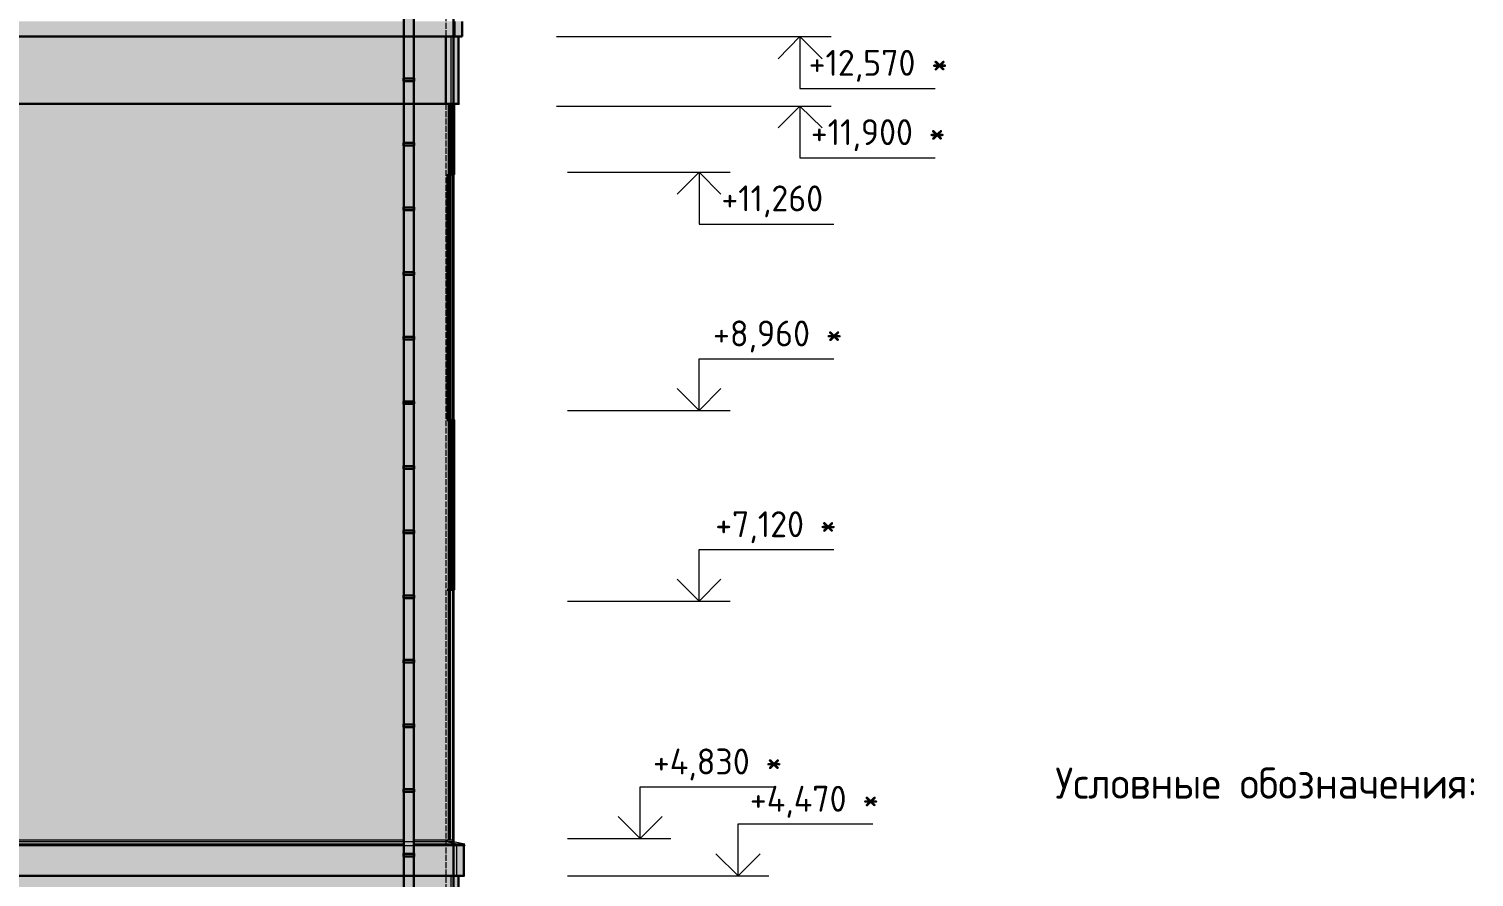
# Model space of a CAD drawing. Header units: millimetres. Extents: x -11345 to 411485, y -9810 to 73012.
# Drawn here: x 372150 to 386095, y 4019 to 12207 of the extents above; entities that cross this region are included whole.
import ezdxf

# ---------------------------------------------------------------- set-up
doc = ezdxf.new("R2010")
doc.units = ezdxf.units.MM
doc.linetypes.add('PDF_IMPORT', pattern=[1, 0.8, -0.2])
for name, color, linetype in [('PDF _Аннотация', 7, 'Continuous'), ('PDF _Линии', 7, 'Continuous'), ('PDF _Отметки', 7, 'Continuous'), ('PDF _Стены наружные', 7, 'Continuous'), ('PDF _Текст', 7, 'Continuous')]:
    doc.layers.add(name, color=color, linetype=linetype)
for name, color, linetype, true_color in [('PDF _Обобщенные модели', 7, 'Continuous', 0xb5bcbf), ('PDF _Ограждение', 7, 'Continuous', 0x7f7f7f), ('PDF _Стены штриховка поверхности', 7, 'Continuous', 0xcacbcc)]:
    doc.layers.add(name, color=color, linetype=linetype, true_color=true_color)
doc.styles.add('PDF GOST Common', font='GOST_Common.ttf')

msp = doc.modelspace()

# ---------------------------------------------------------------- hatches: boundary and pattern name
at = {"layer": 'PDF _Линии', "transparency": 33554559}
for points in [[(376309.37968, 11483.01472), (376305.14664, 11491.48079), (376296.68056, 11495.71383), (376288.21449, 11491.48079), (376283.98145, 11483.01472), (376288.21449, 11474.54864), (376296.68056, 11470.3156), (376305.14664, 11474.54864)], [(376360.17614, 4032.86722), (376355.9431, 4041.3333), (376347.47702, 4045.56634), (376339.01095, 4041.3333), (376334.77791, 4032.86722), (376339.01095, 4024.40115), (376347.47702, 4020.16811), (376355.9431, 4024.40115)]]:
    msp.add_hatch(color=256, dxfattribs=at).paths.add_polyline_path(points)
at = {"layer": 'PDF _Обобщенные модели', "transparency": 33554559}
h = msp.add_hatch(color=256, dxfattribs=at)
h.paths.add_polyline_path([(375737.9195, 15413.39082), (375733.68646, 15419.74038), (375720.98735, 15445.13861), (375725.22039, 15428.20646), (375725.22039, 15402.80823), (375720.98735, 15394.34215), (375720.98735, 15385.87607), (375725.22039, 15373.17696), (375733.68646, 15356.24481), (375742.15254, 15339.31265), (375742.15254, 15335.07961), (375767.55077, 15275.81708), (375771.78381, 15225.02062), (375767.55077, 15225.02062), (375767.55077, 15030.30085), (375771.78381, 15017.60174), (375774.95859, 15011.25218), (375771.78381, 15004.90262), (375776.01685, 15000.66958), (375776.01685, 14996.43655), (375771.78381, 15004.90262), (375767.55077, 15013.3687), (375767.55077, -348.32747), (375776.01685, -361.02658), (375780.24989, -369.49266), (375792.949, -377.95873), (375805.64812, -382.19177), (375818.34723, -386.42481), (375831.04635, -382.19177), (375839.51242, -377.95873), (375843.74546, -377.95873), (375852.21154, -369.49266), (375860.67761, -361.02658), (375869.14369, -335.62835), (375864.91065, -322.92924), (375864.91065, -318.6962), (375869.14369, -322.92924), (375869.14369, -310.23012), (375864.91065, -305.99708), (375864.91065, -149.37466), (375869.14369, -149.37466), (375864.91065, -123.97643), (375864.91065, 477.11501), (375869.14369, 477.11501), (375864.91065, 502.51324), (375864.91065, 1099.37165), (375869.14369, 1099.37165), (375864.91065, 1124.76988), (375864.91065, 1721.62829), (375869.14369, 1721.62829), (375864.91065, 1747.02652), (375864.91065, 2348.11796), (375869.14369, 2348.11796), (375864.91065, 2373.51619), (375864.91065, 2970.3746), (375869.14369, 2970.3746), (375864.91065, 2995.77283), (375864.91065, 3596.86427), (375869.14369, 3596.86427), (375864.91065, 3618.02947), (375864.91065, 4219.12091), (375869.14369, 4219.12091), (375864.91065, 4244.51914), (375864.91065, 4841.37755), (375869.14369, 4841.37755), (375864.91065, 4866.77578), (375864.91065, 5467.86722), (375869.14369, 5467.86722), (375864.91065, 5493.26545), (375864.91065, 6090.12386), (375869.14369, 6090.12386), (375864.91065, 6115.52209), (375864.91065, 6712.3805), (375869.14369, 6712.3805), (375864.91065, 6737.77873), (375864.91065, 7338.87017), (375869.14369, 7338.87017), (375864.91065, 7364.2684), (375864.91065, 7961.12681), (375869.14369, 7961.12681), (375864.91065, 7986.52504), (375864.91065, 8587.61649), (375869.14369, 8587.61649), (375864.91065, 8608.78168), (375864.91065, 9209.87312), (375869.14369, 9209.87312), (375864.91065, 9235.27135), (375864.91065, 9832.12976), (375869.14369, 9832.12976), (375864.91065, 9857.52799), (375864.91065, 10458.61944), (375869.14369, 10458.61944), (375864.91065, 10484.01767), (375864.91065, 11080.87607), (375869.14369, 11080.87607), (375864.91065, 11106.2743), (375864.91065, 11703.13271), (375869.14369, 11703.13271), (375864.91065, 11728.53094), (375864.91065, 12329.62239), (375869.14369, 12329.62239), (375864.91065, 12355.02062), (375864.91065, 12951.87902), (375869.14369, 12951.87902), (375864.91065, 12977.27725), (375864.91065, 13578.3687), (375869.14369, 13578.3687), (375864.91065, 13603.76693), (375864.91065, 14200.62534), (375869.14369, 14200.62534), (375864.91065, 14226.02357), (375864.91065, 14822.88197), (375869.14369, 14822.88197), (375864.91065, 14848.2802), (375864.91065, 15009.13566), (375860.67761, 15002.7861), (375860.67761, 15009.13566), (375864.91065, 15009.13566), (375864.91065, 15021.83478), (375860.67761, 15017.60174), (375869.14369, 15034.53389), (375869.14369, 15102.2625), (375864.91065, 15182.69023), (375869.14369, 15182.69023), (375869.14369, 15225.02062), (375864.91065, 15225.02062), (375864.91065, 15275.81708), (375890.30888, 15335.07961), (375894.54192, 15339.31265), (375903.008, 15352.01177), (375903.008, 15360.47784), (375915.70711, 15385.87607), (375911.47407, 15402.80823), (375911.47407, 15428.20646), (375915.70711, 15440.90557), (375907.24104, 15428.20646), (375904.06626, 15423.97342), (375919.94015, 15449.37165), (375924.17319, 15462.07076), (375898.77496, 15462.07076), (375894.54192, 15449.37165), (375877.60977, 15415.50734), (375873.37673, 15402.80823), (375847.9785, 15377.41), (375822.58027, 15368.94392), (375814.11419, 15368.94392), (375784.48292, 15381.64304), (375776.01685, 15385.87607), (375759.08469, 15411.2743), (375754.85166, 15415.50734), (375733.68646, 15462.07076), (375712.52127, 15462.07076), (375737.9195, 15415.50734)])
h.paths.add_polyline_path([(375742.15254, 15402.80823), (375742.15254, 15404.92475), (375746.38558, 15398.57519)], flags=0)
h.paths.add_polyline_path([(375858.5611, 15007.01914), (375856.44458, 15000.66958), (375852.21154, 15000.66958), (375856.44458, 15004.90262)], flags=0)
h.paths.add_polyline_path([(375776.01685, 15009.13566), (375784.48292, 15004.90262), (375784.48292, 14996.43655), (375780.24989, 15004.90262)], flags=0)
h.paths.add_polyline_path([(375792.949, -293.29797), (375799.29856, -293.29797), (375792.949, -297.53101), (375784.48292, -301.76404), (375780.24989, -301.76404), (375792.949, -297.53101)], flags=0)
h.paths.add_polyline_path([(375780.24989, -293.29797), (375778.13337, -293.29797), (375780.24989, -289.06493), (375788.71596, -284.83189), (375784.48292, -289.06493), (375780.24989, -289.06493)], flags=0)
h.paths.add_polyline_path([(375818.34723, 1124.76988), (375818.34723, 1099.37165), (375818.34723, 502.51324), (375814.11419, 1099.37165), (375818.34723, 1099.37165), (375814.11419, 1124.76988)], flags=0)
h.paths.add_polyline_path([(375847.9785, -284.83189), (375839.51242, -280.59885), (375843.74546, -280.59885)], flags=0)
h.paths.add_polyline_path([(375805.64812, 14822.88197), (375818.34723, 14827.11501), (375818.34723, 14822.88197)], flags=0)
h.paths.add_polyline_path([(375776.01685, -314.46316), (375776.01685, -310.23012), (375778.13337, -308.1136)], flags=0)
h.paths.add_polyline_path([(375831.04635, 14983.73743), (375831.04635, 14979.50439), (375826.81331, 14979.50439), (375826.81331, 14983.73743)], flags=0)
h.paths.add_polyline_path([(375801.41508, 14979.50439), (375809.88115, 14979.50439), (375818.34723, 14975.27135)], flags=0)
h.paths.add_polyline_path([(375801.41508, 14987.97047), (375805.64812, 14983.73743), (375801.41508, 14983.73743)], flags=0)
h.paths.add_polyline_path([(375788.71596, 14992.20351), (375792.949, 14983.73743), (375788.71596, 14987.97047)], flags=0)
h.paths.add_polyline_path([(375788.71596, 15000.66958), (375797.18204, 14996.43655), (375805.64812, 14992.20351), (375801.41508, 14992.20351), (375792.949, 14996.43655)], flags=0)
h.paths.add_polyline_path([(375843.74546, 14996.43655), (375839.51242, 14987.97047), (375839.51242, 14996.43655)], flags=0)
h.paths.add_polyline_path([(375860.67761, 15360.47784), (375856.44458, 15352.01177), (375839.51242, 15339.31265), (375818.34723, 15335.07961), (375835.27938, 15339.31265), (375839.51242, 15339.31265), (375852.21154, 15352.01177), (375856.44458, 15356.24481)], flags=0)
h.paths.add_polyline_path([(375767.55077, 15013.3687), (375771.78381, 15009.13566), (375771.78381, 15013.3687)])
for points in [[(375873.37673, 11728.53094), (375873.37673, 11732.76398), (375869.14369, 11732.76398), (375864.91065, 11728.53094), (375869.14369, 11724.2979), (375873.37673, 11724.2979)], [(375873.37673, 11703.13271), (375873.37673, 11707.36575), (375869.14369, 11707.36575), (375864.91065, 11703.13271), (375869.14369, 11698.89967), (375873.37673, 11698.89967)], [(375873.37673, 11106.2743), (375873.37673, 11110.50734), (375869.14369, 11110.50734), (375864.91065, 11106.2743), (375869.14369, 11102.04127), (375873.37673, 11102.04127)], [(375873.37673, 11080.87607), (375873.37673, 11085.10911), (375869.14369, 11085.10911), (375864.91065, 11080.87607), (375869.14369, 11076.64304), (375873.37673, 11076.64304)], [(375873.37673, 10484.01767), (375873.37673, 10488.25071), (375869.14369, 10488.25071), (375864.91065, 10484.01767), (375869.14369, 10479.78463), (375873.37673, 10479.78463)], [(375873.37673, 10458.61944), (375873.37673, 10462.85248), (375869.14369, 10462.85248), (375864.91065, 10458.61944), (375869.14369, 10454.3864), (375873.37673, 10454.3864)], [(375873.37673, 9857.52799), (375873.37673, 9861.76103), (375869.14369, 9861.76103), (375864.91065, 9857.52799), (375869.14369, 9853.29495), (375873.37673, 9853.29495)], [(375873.37673, 9832.12976), (375873.37673, 9836.3628), (375869.14369, 9836.3628), (375864.91065, 9832.12976), (375869.14369, 9827.89672), (375873.37673, 9827.89672)], [(375873.37673, 9235.27135), (375873.37673, 9239.50439), (375869.14369, 9239.50439), (375864.91065, 9235.27135), (375869.14369, 9231.03832), (375873.37673, 9231.03832)], [(375873.37673, 9209.87312), (375873.37673, 9214.10616), (375869.14369, 9214.10616), (375864.91065, 9209.87312), (375869.14369, 9205.64009), (375873.37673, 9205.64009)], [(375873.37673, 8608.78168), (375873.37673, 8613.01472), (375869.14369, 8613.01472), (375864.91065, 8608.78168), (375869.14369, 8604.54864), (375873.37673, 8604.54864)], [(375873.37673, 8587.61649), (375873.37673, 8591.84953), (375869.14369, 8591.84953), (375864.91065, 8587.61649), (375869.14369, 8583.38345), (375873.37673, 8583.38345)], [(375873.37673, 7986.52504), (375873.37673, 7990.75808), (375869.14369, 7990.75808), (375864.91065, 7986.52504), (375869.14369, 7982.292), (375873.37673, 7982.292)], [(375873.37673, 7961.12681), (375873.37673, 7965.35985), (375869.14369, 7965.35985), (375864.91065, 7961.12681), (375869.14369, 7956.89377), (375873.37673, 7956.89377)], [(375873.37673, 7364.2684), (375873.37673, 7368.50144), (375869.14369, 7368.50144), (375864.91065, 7364.2684), (375869.14369, 7360.03537), (375873.37673, 7360.03537)], [(375873.37673, 7338.87017), (375873.37673, 7343.10321), (375869.14369, 7343.10321), (375864.91065, 7338.87017), (375869.14369, 7334.63714), (375873.37673, 7334.63714)], [(375873.37673, 6737.77873), (375873.37673, 6742.01177), (375869.14369, 6742.01177), (375864.91065, 6737.77873), (375869.14369, 6733.54569), (375873.37673, 6733.54569)], [(375873.37673, 6712.3805), (375873.37673, 6716.61354), (375869.14369, 6716.61354), (375864.91065, 6712.3805), (375869.14369, 6708.14746), (375873.37673, 6708.14746)], [(375873.37673, 6115.52209), (375873.37673, 6119.75513), (375869.14369, 6119.75513), (375864.91065, 6115.52209), (375869.14369, 6111.28905), (375873.37673, 6111.28905)], [(375873.37673, 6090.12386), (375873.37673, 6094.3569), (375869.14369, 6094.3569), (375864.91065, 6090.12386), (375869.14369, 6085.89082), (375873.37673, 6085.89082)], [(375873.37673, 5493.26545), (375873.37673, 5497.49849), (375869.14369, 5497.49849), (375864.91065, 5493.26545), (375869.14369, 5489.03242), (375873.37673, 5489.03242)], [(375873.37673, 5467.86722), (375873.37673, 5472.10026), (375869.14369, 5472.10026), (375864.91065, 5467.86722), (375869.14369, 5463.63419), (375873.37673, 5463.63419)], [(375873.37673, 4866.77578), (375873.37673, 4871.00882), (375869.14369, 4871.00882), (375864.91065, 4866.77578), (375869.14369, 4862.54274), (375873.37673, 4862.54274)], [(375873.37673, 4841.37755), (375873.37673, 4845.61059), (375869.14369, 4845.61059), (375864.91065, 4841.37755), (375869.14369, 4837.14451), (375873.37673, 4837.14451)], [(375873.37673, 4244.51914), (375873.37673, 4248.75218), (375869.14369, 4248.75218), (375864.91065, 4244.51914), (375869.14369, 4240.2861), (375873.37673, 4240.2861)], [(375873.37673, 4219.12091), (375873.37673, 4223.35395), (375869.14369, 4223.35395), (375864.91065, 4219.12091), (375869.14369, 4214.88787), (375873.37673, 4214.88787)]]:
    msp.add_hatch(color=7, dxfattribs=at).paths.add_polyline_path(points)
at = {"layer": 'PDF _Ограждение', "true_color": 0x373f43, "transparency": 33554559}
msp.add_hatch(color=149, dxfattribs=at).paths.add_polyline_path([(361112.77201, 4375.74333), (361112.77201, 4320.71383), (375767.55077, 4320.71383), (375767.55077, 4375.74333)])
h = msp.add_hatch(color=149, dxfattribs=at)
h.paths.add_polyline_path([(376288.21449, 4350.3451), (376245.8841, 4358.81118), (376245.8841, 4375.74333), (375864.91065, 4375.74333), (375864.91065, 4320.71383), (376355.9431, 4320.71383), (376355.9431, 4324.94687), (376351.71006, 4324.94687), (376355.9431, 4337.64599)])
h.paths.add_polyline_path([(376216.25284, 4358.81118), (376192.80832, 4355.88061), (376178.15549, 4358.81118)], flags=0)
at = {"layer": 'PDF _Стены наружные', "true_color": 0xe2e2e2, "transparency": 33554687}
for points in [[(376195.08764, 10801.49554), (376186.62157, 10801.49554), (376186.62157, 8430.99407), (376195.08764, 8430.99407)], [(376237.41803, 10801.49554), (376224.71891, 10801.49554), (376224.71891, 8430.99407), (376237.41803, 8430.99407)], [(376195.08764, 6792.80823), (376186.62157, 6792.80823), (376186.62157, 4375.74333), (376195.08764, 4375.74333)], [(376237.41803, 6792.80823), (376224.71891, 6792.80823), (376224.71891, 4375.74333), (376237.41803, 4375.74333)]]:
    msp.add_hatch(color=254, dxfattribs=at).paths.add_polyline_path(points)
h = msp.add_hatch(color=254, dxfattribs=at)
h.paths.add_polyline_path([(376207.78676, 10801.49554), (376203.55372, 10843.82593), (376203.55372, 10801.49554)])
h.paths.add_polyline_path([(376216.25284, 10801.49554), (376207.78676, 10801.49554), (376207.78676, 8430.99407), (376216.25284, 8430.99407)])
at = {"layer": 'PDF _Стены наружные', "transparency": 33554687}
for points in [[(376190.85461, 8430.99407), (376190.85461, 8435.22711), (376186.62157, 8435.22711), (376182.38853, 8430.99407), (376186.62157, 8426.76103), (376190.85461, 8426.76103)], [(376199.32068, 8430.99407), (376199.32068, 8435.22711), (376195.08764, 8435.22711), (376190.85461, 8430.99407), (376195.08764, 8426.76103), (376199.32068, 8426.76103)], [(376241.65107, 8430.99407), (376241.65107, 8435.22711), (376237.41803, 8435.22711), (376233.18499, 8430.99407), (376237.41803, 8426.76103), (376241.65107, 8426.76103)], [(376199.32068, 6792.80823), (376199.32068, 6797.04127), (376195.08764, 6797.04127), (376190.85461, 6792.80823), (376195.08764, 6788.57519), (376199.32068, 6788.57519)], [(376241.65107, 6792.80823), (376241.65107, 6797.04127), (376237.41803, 6797.04127), (376233.18499, 6792.80823), (376237.41803, 6788.57519), (376241.65107, 6788.57519)]]:
    msp.add_hatch(color=256, dxfattribs=at).paths.add_polyline_path(points)
at = {"layer": 'PDF _Стены наружные', "true_color": 0xe2e2e2, "transparency": 33554687}
h = msp.add_hatch(color=254, dxfattribs=at)
h.paths.add_polyline_path([(376207.78676, 6792.80823), (376203.55372, 6835.13861), (376203.55372, 6792.80823)])
h.paths.add_polyline_path([(376216.25284, 6792.80823), (376207.78676, 6792.80823), (376207.78676, 4375.74333), (376216.25284, 4375.74333)])
at = {"layer": 'PDF _Стены штриховка поверхности', "true_color": 0xfbfbf4, "transparency": 33554687}
for points in [[(368198.8782, 11483.01472), (368203.11124, 10822.66073), (368203.11124, 6682.74923), (368215.81036, 6682.74923), (368215.81036, 4375.74333), (375767.55077, 4375.74333), (375767.55077, 12278.82593), (361112.77201, 12278.82593), (361112.77201, 4375.74333), (362492.74251, 4375.74333), (362492.74251, 6682.74923), (362505.44163, 6682.74923), (362505.44163, 8481.79053), (362501.20859, 8481.79053), (362501.20859, 11483.01472), (364160.55962, 11483.01472), (364164.79266, 8481.79053), (364164.79266, 6682.74923), (364169.0257, 6682.74923), (364169.0257, 4375.74333), (366535.29413, 4375.74333), (366535.29413, 8481.79053), (366531.0611, 8481.79053), (366531.0611, 11483.01472)], [(375767.55077, 4320.71383), (361112.77201, 4320.71383), (361112.77201, 4032.86722), (375767.55077, 4032.86722)], [(376347.47702, 4320.71383), (375864.91065, 4320.71383), (375864.91065, 4032.86722), (376347.47702, 4032.86722)]]:
    msp.add_hatch(color=7, dxfattribs=at).paths.add_polyline_path(points)
h = msp.add_hatch(color=7, dxfattribs=at)
h.paths.add_polyline_path([(376203.55372, 6792.80823), (376203.55372, 11483.01472), (376216.25284, 11483.01472), (376216.25284, 4375.74333), (376224.71891, 4375.74333), (376224.71891, 11483.01472), (376237.41803, 11483.01472), (376237.41803, 4375.74333), (376245.8841, 4375.74333), (376245.8841, 11483.01472), (376296.68056, 11483.01472), (376296.68056, 12134.90262), (376330.54487, 12134.90262), (376330.54487, 12278.82593), (375864.91065, 12278.82593), (375864.91065, 4375.74333), (376173.92245, 4375.74333), (376173.92245, 10801.49554), (376178.15549, 8430.99407), (376178.15549, 4375.74333), (376186.62157, 4375.74333), (376186.62157, 6792.80823), (376195.08764, 6792.80823), (376195.08764, 4375.74333), (376207.78676, 4375.74333), (376207.78676, 6792.80823)])
h.paths.add_polyline_path([(376186.62157, 8430.99407), (376186.62157, 10801.49554), (376195.08764, 10801.49554), (376195.08764, 8430.99407)], flags=0)
at = {"layer": 'PDF _Стены штриховка поверхности', "true_color": 0x88d4d9, "transparency": 33554687}
for points in [[(376216.25284, 11483.01472), (376207.78676, 11483.01472), (376207.78676, 10801.49554), (376216.25284, 10801.49554)], [(376237.41803, 11483.01472), (376224.71891, 11483.01472), (376224.71891, 10801.49554), (376237.41803, 10801.49554)], [(376254.35018, 11483.01472), (376245.8841, 11483.01472), (376245.8841, 10801.49554), (376254.35018, 10801.49554)], [(376216.25284, 8430.99407), (376207.78676, 8430.99407), (376207.78676, 6792.80823), (376216.25284, 6792.80823)], [(376237.41803, 8430.99407), (376224.71891, 8430.99407), (376224.71891, 6792.80823), (376237.41803, 6792.80823)], [(376254.35018, 8430.99407), (376245.8841, 8430.99407), (376245.8841, 6792.80823), (376254.35018, 6792.80823)]]:
    msp.add_hatch(color=133, dxfattribs=at).paths.add_polyline_path(points)
at = {"layer": 'PDF _Стены штриховка поверхности', "transparency": 33554687}
h = msp.add_hatch(color=256, dxfattribs=at)
h.paths.add_polyline_path([(353823.47997, 3262.45425), (353823.47997, 362.82298), (354674.32068, 362.82298), (354674.32068, -437.22127), (376173.92245, -437.22127), (376173.92245, 3579.93212), (376195.08764, 3579.93212), (376195.08764, -437.22127), (376224.71891, -437.22127), (376224.71891, -318.6962), (376267.0493, -318.6962), (376267.0493, 117.30675), (376241.65107, 125.77283), (376241.65107, 168.10321), (376224.71891, 172.33625), (376224.71891, 235.83183), (376267.0493, 223.13271), (376267.0493, 1937.51324), (376254.35018, 1937.51324), (376254.35018, 405.15336), (376245.8841, 405.15336), (376245.8841, 1937.51324), (376237.41803, 1937.51324), (376237.41803, 405.15336), (376224.71891, 405.15336), (376224.71891, 2834.91737), (376237.41803, 2834.91737), (376237.41803, 2326.95277), (376245.8841, 2322.71973), (376245.8841, 2834.91737), (376254.35018, 2834.91737), (376254.35018, 2318.48669), (376267.0493, 2318.48669), (376267.0493, 3579.93212), (376296.68056, 3579.93212), (376296.68056, 4032.86722), (375864.91065, 4032.86722), (375869.14369, 3579.93212), (375864.91065, 3579.93212), (375864.91065, -348.32747), (375860.67761, -361.02658), (375852.21154, -369.49266), (375843.74546, -377.95873), (375818.34723, -386.42481), (375805.64812, -382.19177), (375797.18204, -377.95873), (375792.949, -377.95873), (375780.24989, -369.49266), (375776.01685, -361.02658), (375771.78381, -356.79354), (375767.55077, -348.32747), (375767.55077, 4032.86722), (361112.77201, 4032.86722), (361112.77201, -356.79354), (361108.53897, -361.02658), (361100.07289, -377.95873), (361095.83986, -382.19177), (361091.60682, -386.42481), (361087.37378, -386.42481), (361061.97555, -394.89089), (361053.50947, -390.65785), (361049.27643, -390.65785), (361036.57732, -386.42481), (361028.11124, -377.95873), (361019.64517, -369.49266), (361015.41213, -356.79354), (361011.17909, -339.86139), (361011.17909, 4032.86722), (353823.47997, 4032.86722), (353823.47997, 3334.4159), (354035.13189, 3309.01767), (354035.13189, 3237.05602), (354030.89885, 3237.05602), (353908.14074, 3249.75513)])
h.paths.add_polyline_path([(354593.89295, 519.4454), (354593.89295, 2839.15041), (356168.58322, 2839.15041), (356168.58322, 519.4454)], flags=0)
h.paths.add_polyline_path([(368198.8782, 549.07666), (366624.18794, 549.07666), (366624.18794, 2868.78168), (368198.8782, 2868.78168)], flags=0)
h.paths.add_polyline_path([(364169.0257, 2843.38345), (364169.0257, 523.67843), (362594.33543, 523.67843), (362594.33543, 2843.38345)], flags=0)
h.paths.add_polyline_path([(376216.25284, 2834.91737), (376216.25284, 405.15336), (376207.78676, 405.15336), (376207.78676, 2834.91737)], flags=0)
h.paths.add_polyline_path([(358572.949, 515.21236), (358572.949, 2834.91737), (360147.63927, 2834.91737), (360147.63927, 515.21236)], flags=0)

# ---------------------------------------------------------------- linework, layer by layer
at = {"layer": 'PDF _Аннотация', "lineweight": 20}
for points in [[(379293.67172, 12134.90262), (379890.53012, 12134.90262)], [(379589.9844, 12134.90262), (379378.33248, 11919.01767)], [(379805.86936, 11919.01767), (379589.9844, 12134.90262), (379589.9844, 11631.17106), (380893.76021, 11631.17106)], [(379293.67172, 11461.84953), (379890.53012, 11461.84953)], [(379589.9844, 11461.84953), (379378.33248, 11250.19761)], [(379805.86936, 11250.19761), (379589.9844, 11461.84953), (379589.9844, 10962.351), (380893.76021, 10962.351)], [(378315.83986, 10822.66073), (378916.9313, 10822.66073)], [(378616.38558, 10822.66073), (378404.73366, 10611.00882)], [(378828.0375, 10611.00882), (378616.38558, 10822.66073), (378616.38558, 10323.16221), (379915.92835, 10323.16221)], [(378828.0375, 8735.77283), (378616.38558, 8524.12091), (378616.38558, 9023.61944), (379915.92835, 9023.61944)], [(378616.38558, 8524.12091), (378404.73366, 8735.77283)], [(378315.83986, 8524.12091), (378916.9313, 8524.12091)], [(378828.0375, 6894.40115), (378616.38558, 6682.74923), (378616.38558, 7182.24776), (379915.92835, 7182.24776)], [(378616.38558, 6682.74923), (378404.73366, 6894.40115)], [(378315.83986, 6682.74923), (378916.9313, 6682.74923)], [(378260.81036, 4604.3274), (378049.15844, 4392.67548), (378049.15844, 4892.17401), (379348.70121, 4892.17401)], [(378049.15844, 4392.67548), (377837.50652, 4604.3274)], [(379204.77791, 4244.51914), (378993.12599, 4032.86722), (378993.12599, 4532.36575), (380292.66877, 4532.36575)], [(377748.61272, 4392.67548), (378345.47113, 4392.67548)], [(378993.12599, 4032.86722), (378777.24104, 4244.51914)], [(378692.58027, 4032.86722), (379289.43868, 4032.86722)]]:
    msp.add_lwpolyline(points, dxfattribs=at)
at = {"layer": 'PDF _Линии', "lineweight": 30}
for points in [[(375767.55077, 14835.58109), (375767.55077, -136.67555)], [(375864.91065, -136.67555), (375864.91065, 14835.58109)], [(376330.54487, 12134.90262), (376330.54487, 12278.82593)], [(376173.92245, 11483.01472), (376173.92245, 12134.90262)], [(376296.68056, 12134.90262), (376296.68056, 11483.01472)], [(376216.25284, 11483.01472), (376216.25284, 10801.49554), (376203.55372, 10801.49554), (376203.55372, 11483.01472)], [(376237.41803, 11483.01472), (376237.41803, 10801.49554), (376224.71891, 10801.49554), (376224.71891, 11483.01472)], [(376254.35018, 11483.01472), (376254.35018, 10801.49554), (376245.8841, 10801.49554), (376245.8841, 11483.01472)], [(376195.08764, 8430.99407), (376186.62157, 8430.99407)], [(376186.62157, 6792.80823), (376195.08764, 6792.80823)], [(376207.78676, 4375.74333), (376207.78676, 6792.80823)], [(376347.47702, 4320.71383), (376347.47702, 4032.86722)], [(376224.71891, 3579.93212), (376296.68056, 3579.93212), (376296.68056, 4032.86722)]]:
    msp.add_lwpolyline(points, dxfattribs=at)
at = {"layer": 'PDF _Линии', "lineweight": 30, "ltscale": 24.171502}
msp.add_lwpolyline([(376245.8841, 14611.23006), (376245.8841, 405.15336)], dxfattribs=at)
at = {"layer": 'PDF _Линии', "lineweight": 30, "ltscale": 146.55296}
for points in [[(353823.47997, 12134.90262), (376330.54487, 12134.90262)], [(353565.26464, 11483.01472), (376296.68056, 11483.01472)], [(353611.82806, 4032.86722), (376347.47702, 4032.86722)]]:
    msp.add_lwpolyline(points, dxfattribs=at)
at = {"layer": 'PDF _Линии', "lineweight": 9}
for points in [[(377240.64812, 12134.90262), (379077.78676, 12134.90262)], [(377240.64812, 11461.84953), (379077.78676, 11461.84953)], [(377346.47407, 10822.66073), (378248.11124, 10822.66073)], [(377346.47407, 8524.12091), (378248.11124, 8524.12091)], [(377346.47407, 6682.74923), (378248.11124, 6682.74923)], [(377346.47407, 4392.67548), (378248.11124, 4392.67548)], [(377346.47407, 4032.86722), (378497.86051, 4032.86722)]]:
    msp.add_lwpolyline(points, dxfattribs=at)
at = {"layer": 'PDF _Линии', "lineweight": 30}
for points in [[(375869.14369, 11703.13271), (375869.14369, 11728.53094), (375818.34723, 11728.53094), (375763.31773, 11728.53094), (375763.31773, 11703.13271), (375818.34723, 11703.13271)], [(375869.14369, 11080.87607), (375869.14369, 11106.2743), (375818.34723, 11106.2743), (375763.31773, 11106.2743), (375763.31773, 11080.87607), (375818.34723, 11080.87607)], [(375869.14369, 10458.61944), (375869.14369, 10484.01767), (375818.34723, 10484.01767), (375763.31773, 10484.01767), (375763.31773, 10458.61944), (375818.34723, 10458.61944)], [(375869.14369, 9832.12976), (375869.14369, 9857.52799), (375818.34723, 9857.52799), (375763.31773, 9857.52799), (375763.31773, 9832.12976), (375818.34723, 9832.12976)], [(375869.14369, 9209.87312), (375869.14369, 9235.27135), (375818.34723, 9235.27135), (375763.31773, 9235.27135), (375763.31773, 9209.87312), (375818.34723, 9209.87312)], [(375869.14369, 8587.61649), (375869.14369, 8608.78168), (375818.34723, 8608.78168), (375763.31773, 8608.78168), (375763.31773, 8587.61649), (375818.34723, 8587.61649)], [(376203.55372, 8430.99407), (376216.25284, 8430.99407), (376216.25284, 6792.80823), (376203.55372, 6792.80823)], [(376237.41803, 8430.99407), (376237.41803, 6792.80823), (376224.71891, 6792.80823), (376224.71891, 8430.99407)], [(376245.8841, 8430.99407), (376254.35018, 8430.99407), (376254.35018, 6792.80823), (376245.8841, 6792.80823)], [(375869.14369, 7961.12681), (375869.14369, 7986.52504), (375818.34723, 7986.52504), (375763.31773, 7986.52504), (375763.31773, 7961.12681), (375818.34723, 7961.12681)], [(375869.14369, 7338.87017), (375869.14369, 7364.2684), (375818.34723, 7364.2684), (375763.31773, 7364.2684), (375763.31773, 7338.87017), (375818.34723, 7338.87017)], [(375869.14369, 6712.3805), (375869.14369, 6737.77873), (375818.34723, 6737.77873), (375763.31773, 6737.77873), (375763.31773, 6712.3805), (375818.34723, 6712.3805)], [(375869.14369, 6090.12386), (375869.14369, 6115.52209), (375818.34723, 6115.52209), (375763.31773, 6115.52209), (375763.31773, 6090.12386), (375818.34723, 6090.12386)], [(375869.14369, 5467.86722), (375869.14369, 5493.26545), (375818.34723, 5493.26545), (375763.31773, 5493.26545), (375763.31773, 5467.86722), (375818.34723, 5467.86722)], [(375869.14369, 4841.37755), (375869.14369, 4866.77578), (375818.34723, 4866.77578), (375763.31773, 4866.77578), (375763.31773, 4841.37755), (375818.34723, 4841.37755)], [(375869.14369, 4219.12091), (375869.14369, 4244.51914), (375818.34723, 4244.51914), (375763.31773, 4244.51914), (375763.31773, 4219.12091), (375818.34723, 4219.12091)]]:
    msp.add_lwpolyline(points, close=True, dxfattribs=at)
at = {"layer": 'PDF _Обобщенные модели', "color": 7, "lineweight": 18}
for points in [[(375763.31773, 11728.53094), (375767.55077, 11728.53094)], [(375763.31773, 11703.13271), (375767.55077, 11703.13271)], [(375763.31773, 11106.2743), (375767.55077, 11106.2743)], [(375763.31773, 11080.87607), (375767.55077, 11080.87607)], [(375763.31773, 10484.01767), (375767.55077, 10484.01767)], [(375763.31773, 10458.61944), (375767.55077, 10458.61944)], [(375763.31773, 9857.52799), (375767.55077, 9857.52799)], [(375763.31773, 9832.12976), (375767.55077, 9832.12976)], [(375763.31773, 9235.27135), (375767.55077, 9235.27135)], [(375763.31773, 9209.87312), (375767.55077, 9209.87312)], [(375763.31773, 8608.78168), (375767.55077, 8608.78168)], [(375763.31773, 8587.61649), (375767.55077, 8587.61649)], [(375763.31773, 7986.52504), (375767.55077, 7986.52504)], [(375763.31773, 7961.12681), (375767.55077, 7961.12681)], [(375763.31773, 7364.2684), (375767.55077, 7364.2684)], [(375763.31773, 7338.87017), (375767.55077, 7338.87017)], [(375763.31773, 6737.77873), (375767.55077, 6737.77873)], [(375763.31773, 6712.3805), (375767.55077, 6712.3805)], [(375763.31773, 6115.52209), (375767.55077, 6115.52209)], [(375763.31773, 6090.12386), (375767.55077, 6090.12386)], [(375763.31773, 5493.26545), (375767.55077, 5493.26545)], [(375763.31773, 5467.86722), (375767.55077, 5467.86722)], [(375763.31773, 4866.77578), (375767.55077, 4866.77578)], [(375763.31773, 4841.37755), (375767.55077, 4841.37755)], [(375763.31773, 4244.51914), (375767.55077, 4244.51914)], [(375763.31773, 4219.12091), (375767.55077, 4219.12091)]]:
    msp.add_lwpolyline(points, dxfattribs=at)
at = {"layer": 'PDF _Ограждение', "color": 7, "lineweight": 9, "ltscale": 146.55296}
for points in [[(375767.55077, 4375.74333), (353514.46818, 4375.74333)], [(376283.98145, 4337.64599), (376178.15549, 4358.81118), (353514.46818, 4358.81118)], [(353620.29413, 4324.94687), (375767.55077, 4324.94687), (353624.52717, 4324.94687)], [(375767.55077, 4337.64599), (353624.52717, 4337.64599)], [(376283.98145, 4320.71383), (353624.52717, 4320.71383)]]:
    msp.add_lwpolyline(points, dxfattribs=at)
at = {"layer": 'PDF _Ограждение', "color": 7, "lineweight": 9}
for points in [[(376355.9431, 4337.64599), (376245.8841, 4358.81118), (376178.15549, 4358.81118), (376178.15549, 4375.74333), (375864.91065, 4375.74333)], [(376355.9431, 4324.94687), (376351.71006, 4324.94687), (376279.74841, 4324.94687), (376283.98145, 4337.64599), (375864.91065, 4337.64599)], [(376245.8841, 4358.81118), (376245.8841, 4375.74333), (376178.15549, 4375.74333)], [(376351.71006, 4324.94687), (376355.9431, 4337.64599), (376283.98145, 4337.64599)]]:
    msp.add_lwpolyline(points, dxfattribs=at)
msp.add_lwpolyline([(376283.98145, 4320.71383), (376283.98145, 4324.94687), (375864.91065, 4324.94687), (376279.74841, 4324.94687), (376283.98145, 4324.94687), (376355.9431, 4324.94687), (376355.9431, 4320.71383)], close=True, dxfattribs=at)
at = {"layer": 'PDF _Отметки', "lineweight": 20}
for points in [[(378819.57142, 12134.90262), (379221.71006, 12134.90262), (379589.9844, 12134.90262)], [(378806.87231, 11461.84953), (379340.23514, 11461.84953), (379589.9844, 11461.84953)], [(377812.10829, 10822.66073), (378176.14959, 10822.66073), (378616.38558, 10822.66073)], [(377774.01095, 8524.12091), (378176.14959, 8524.12091), (378616.38558, 8524.12091)], [(377829.04045, 6682.74923), (378337.00505, 6682.74923), (378616.38558, 6682.74923)], [(377790.9431, 4392.67548), (378049.15844, 4392.67548)], [(377816.34133, 4032.86722), (378408.9667, 4032.86722), (378993.12599, 4032.86722)]]:
    msp.add_lwpolyline(points, dxfattribs=at)
at = {"layer": 'PDF _Стены наружные', "linetype": 'PDF_IMPORT', "lineweight": 18, "ltscale": 71.075222}
msp.add_lwpolyline([(376173.92245, 14611.23006), (376173.92245, -437.22127)], dxfattribs=at)
at = {"layer": 'PDF _Стены наружные', "lineweight": 18}
for points in [[(376258.58322, 12278.82593), (376258.58322, 12134.90262)], [(376224.71891, 6792.80823), (376224.71891, 8430.99407), (376224.71891, 10801.49554), (376224.71891, 11483.01472), (376224.71891, 12134.90262)], [(376207.78676, 6792.80823), (376207.78676, 8430.99407), (376207.78676, 10801.49554), (376207.78676, 11483.01472)], [(376245.8841, 11483.01472), (376245.8841, 10801.49554)], [(376186.62157, 8430.99407), (376186.62157, 10801.49554), (376195.08764, 10801.49554), (376195.08764, 8430.99407)], [(376216.25284, 10801.49554), (376216.25284, 8430.99407)], [(376237.41803, 10801.49554), (376237.41803, 8430.99407)], [(376245.8841, 8430.99407), (376245.8841, 6792.80823)], [(376195.08764, 6792.80823), (376195.08764, 4375.74333)], [(376216.25284, 6792.80823), (376216.25284, 4375.74333)], [(376237.41803, 6792.80823), (376237.41803, 4375.74333)], [(376275.51537, 4320.71383), (376275.51537, 4032.86722)], [(376224.71891, 3579.93212), (376224.71891, 4032.86722)]]:
    msp.add_lwpolyline(points, dxfattribs=at)
at = {"layer": 'PDF _Стены наружные', "color": 254, "lineweight": 0, "true_color": 0xe2e2e2}
msp.add_lwpolyline([(376195.08764, 4375.74333), (376186.62157, 4375.74333), (376195.08764, 4375.74333)], dxfattribs=at)

# ---------------------------------------------------------------- texts
at = {"layer": 'PDF _Текст', "attachment_point": 4, "style": 'PDF GOST Common'}
for s, insert, char_height in [('+12,570 *', (379674.24469, 11849.75603), 250.008092), ('+11,900 *', (379695.41418, 11180.91013), 250.008092), ('+11,260', (378831.83991, 10541.69551), 250.008092), ('+8,960 *', (378751.40788, 9237.86479), 250.008092), ('+7,120 *', (378772.56876, 7396.4199), 250.008092), ('+4,830 *', (378171.46009, 5106.25196), 250.008092), ('Условные обозначения:', (382053.30697, 4926.31499), 300.0533054), ('+4,470 *', (379107.00032, 4746.43024), 250.008092)]:
    msp.add_mtext(s, dxfattribs=dict(at, insert=insert, char_height=char_height))

doc.saveas('drawing.dxf')
